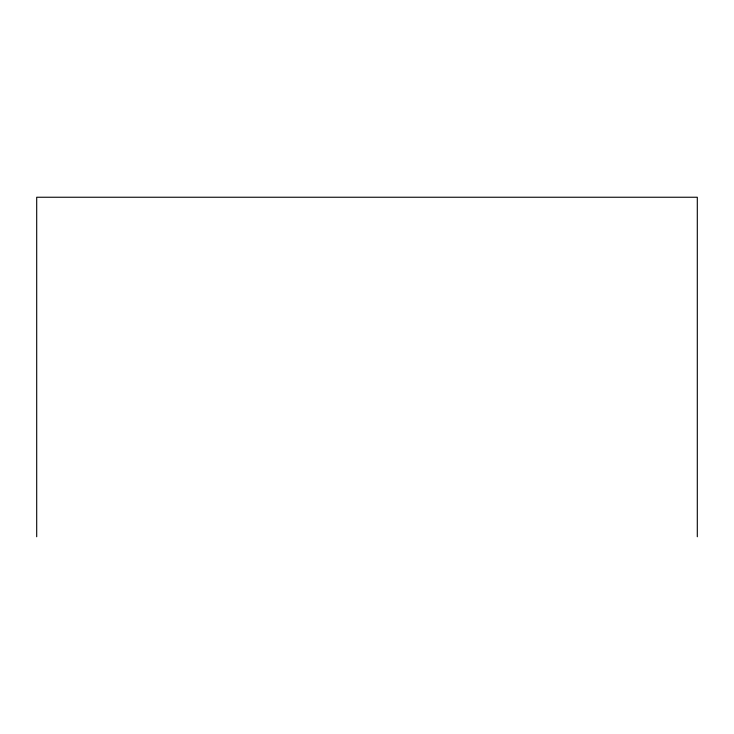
<?xml version="1.0" encoding="UTF-8"?>
<svg xmlns="http://www.w3.org/2000/svg" width="734" height="734" viewBox="0 0 734 734"><rect width="100%" height="100%" fill="white"/><g stroke="black" fill="none" stroke-linecap="round" stroke-linejoin="round"><path stroke-width="1.1" d="M697.3 536.756L697.3 197.244L36.7 197.244L36.7 536.756"/></g></svg>
